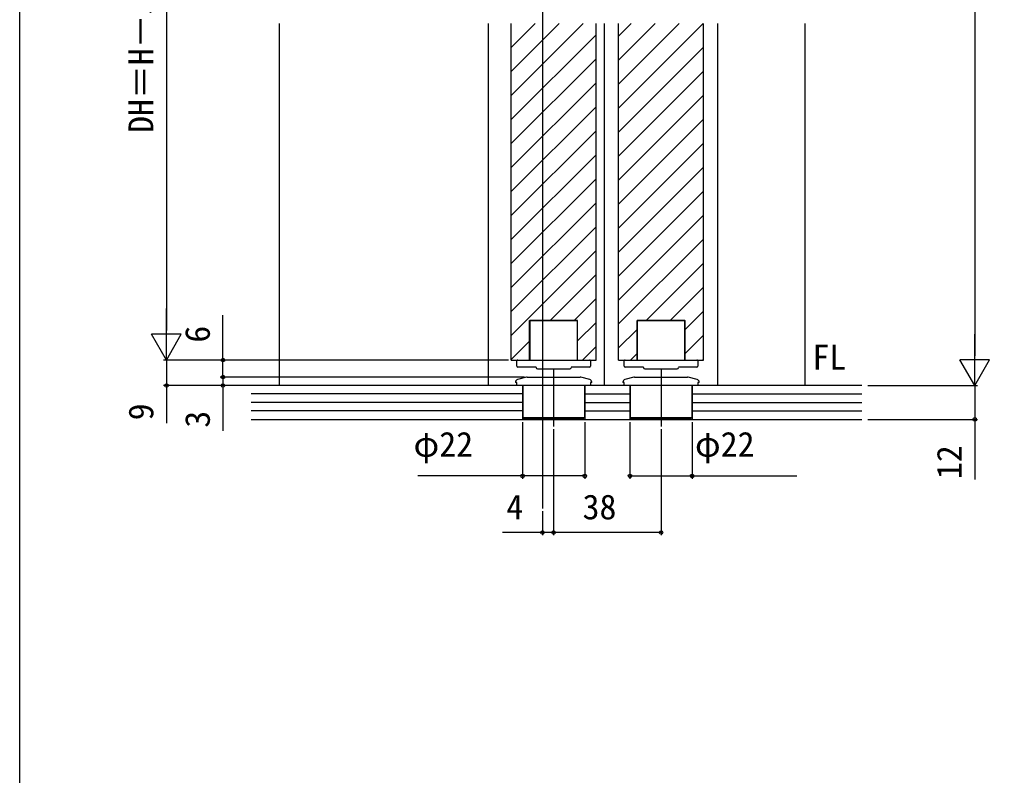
# Model space of a CAD drawing. Units: millimetres, scale not verified. Extents: x -525 to 525, y -783 to 779.
# Drawn here: x -525 to -181.7, y 10.7 to 278.2 of the extents above; entities that cross this region are included whole.
import ezdxf
from ezdxf.enums import TextEntityAlignment as Align

# ---------------------------------------------------------------- set-up
doc = ezdxf.new("R2010")
doc.units = ezdxf.units.MM
doc.header["$LTSCALE"] = 4
for name, color, linetype in [('0-2_USER1', 3, 'Continuous'), ('0-4_YKK_12', 2, 'Continuous'), ('0-5_YKK_13', 4, 'Continuous'), ('0-7_YKK_D', 6, 'Continuous'), ('0-8_YKK_ZWAK', 7, 'Continuous'), ('0-9_YSS_K', 3, 'Continuous')]:
    doc.layers.add(name, color=color, linetype=linetype)
doc.styles.add('ＭＳ ゴシック', font='')
doc.styles.get('ＭＳ ゴシック').set_extended_font_data('MS Gothic')

msp = doc.modelspace()

# ---------------------------------------------------------------- linework, layer by layer
at = {"layer": '0-4_YKK_12'}
for p, q in [((-339.974, 491.151), (-339.974, 105.198)), ((-432.974, 148.698), (-432.974, 276.7)), ((-358.974, 148.698), (-358.974, 276.7)), ((-350.974, 157.701), (-350.974, 276.7)), ((-350.974, 268.215), (-342.488, 276.7)), ((-350.974, 259.729), (-334.003, 276.7)), ((-350.974, 251.244), (-325.518, 276.7)), ((-320.974, 157.701), (-320.974, 276.7)), ((-317.974, 148.698), (-317.974, 276.7)), ((-312.974, 157.701), (-312.974, 276.7)), ((-312.974, 272.273), (-308.547, 276.7)), ((-312.974, 263.788), (-300.062, 276.7)), ((-312.974, 255.303), (-291.577, 276.7)), ((-312.974, 246.818), (-283.091, 276.7)), ((-282.974, 157.701), (-282.974, 276.7)), ((-277.974, 276.7), (-277.974, 148.698)), ((-246.974, 148.698), (-246.974, 276.7)), ((-350.974, 242.759), (-320.974, 272.759)), ((-312.974, 238.332), (-282.974, 268.332)), ((-350.974, 234.273), (-320.974, 264.273)), ((-312.974, 229.847), (-282.974, 259.847)), ((-350.974, 225.788), (-320.974, 255.788)), ((-312.974, 221.362), (-282.974, 251.362)), ((-350.974, 217.303), (-320.974, 247.303)), ((-312.974, 212.876), (-282.974, 242.876)), ((-350.974, 208.818), (-320.974, 238.818)), ((-312.974, 204.391), (-282.974, 234.391)), ((-350.974, 200.332), (-320.974, 230.332)), ((-312.974, 195.906), (-282.974, 225.906)), ((-350.974, 191.847), (-320.974, 221.847)), ((-312.974, 187.421), (-282.974, 217.421)), ((-350.974, 183.362), (-320.974, 213.362)), ((-312.974, 178.935), (-282.974, 208.935)), ((-350.974, 174.876), (-320.974, 204.876)), ((-312.974, 170.45), (-282.974, 200.45)), ((-350.974, 166.391), (-320.974, 196.391)), ((-303.237, 171.701), (-282.974, 191.965)), ((-337.178, 171.701), (-320.974, 187.906)), ((-294.752, 171.701), (-282.974, 183.479)), ((-328.693, 171.701), (-320.974, 179.421)), ((-344.474, 157.701), (-344.474, 171.701)), ((-344.474, 171.701), (-327.474, 171.701)), ((-327.474, 157.701), (-327.474, 171.701)), ((-306.474, 157.701), (-306.474, 171.701)), ((-306.474, 171.701), (-289.474, 171.701)), ((-289.474, 168.494), (-282.974, 174.994)), ((-289.474, 157.701), (-289.474, 171.701)), ((-327.474, 164.435), (-320.974, 170.935)), ((-312.974, 161.965), (-306.474, 168.465)), ((-289.474, 160.009), (-282.974, 166.509)), ((-350.974, 157.906), (-344.474, 164.406)), ((-325.722, 157.701), (-320.974, 162.45)), ((-308.752, 157.701), (-306.474, 159.979)), ((-283.296, 157.701), (-282.974, 158.024)), ((-350.974, 157.701), (-320.974, 157.701)), ((-312.974, 157.701), (-282.974, 157.701))]:
    msp.add_line(p, q, dxfattribs=at)
at = {"layer": '0-5_YKK_13'}
for p, q in [((-327.574, 171.701), (-344.374, 171.701)), ((-344.374, 171.701), (-344.374, 157.701)), ((-327.574, 157.701), (-327.574, 171.701)), ((-289.574, 171.701), (-306.374, 171.701)), ((-306.374, 171.701), (-306.374, 157.701)), ((-289.574, 157.701), (-289.574, 171.701)), ((-348.974, 157.037), (-348.974, 157.401)), ((-348.974, 157.001), (-348.974, 157.037)), ((-348.974, 156.406), (-348.974, 157.001)), ((-348.974, 155.501), (-348.974, 156.406)), ((-348.674, 157.701), (-347.974, 157.701)), ((-347.433, 155.201), (-348.674, 155.201)), ((-347.974, 157.701), (-344.374, 157.701)), ((-342.174, 155.201), (-347.433, 155.201)), ((-342.174, 155.068), (-342.174, 155.201)), ((-341.674, 154.568), (-330.274, 154.568)), ((-324.515, 155.201), (-329.774, 155.201)), ((-323.274, 155.201), (-324.515, 155.201)), ((-322.974, 157.401), (-322.974, 157.037)), ((-322.974, 156.406), (-322.974, 155.501)), ((-310.974, 157.037), (-310.974, 157.401)), ((-310.974, 157.001), (-310.974, 157.037)), ((-310.974, 156.406), (-310.974, 157.001)), ((-310.974, 155.501), (-310.974, 156.406)), ((-310.674, 157.701), (-309.974, 157.701)), ((-309.433, 155.201), (-310.674, 155.201)), ((-309.974, 157.701), (-306.374, 157.701)), ((-304.174, 155.201), (-309.433, 155.201)), ((-304.174, 155.068), (-304.174, 155.201)), ((-303.674, 154.568), (-292.274, 154.568)), ((-286.515, 155.201), (-291.774, 155.201)), ((-285.274, 155.201), (-286.515, 155.201)), ((-284.974, 157.401), (-284.974, 157.037)), ((-284.974, 156.406), (-284.974, 155.501)), ((-345.601, 151.664), (-348.732, 150.825)), ((-345.342, 151.698), (-326.605, 151.698)), ((-335.974, 154.198), (-335.974, 134.198)), ((-323.215, 150.825), (-326.346, 151.664)), ((-307.601, 151.664), (-310.732, 150.825)), ((-307.342, 151.698), (-288.605, 151.698)), ((-297.974, 154.198), (-297.974, 134.198)), ((-285.215, 150.825), (-288.346, 151.664)), ((-349.474, 149.859), (-349.474, 149.798)), ((-349.012, 149.798), (-349.474, 149.798)), ((-324.124, 148.698), (-347.824, 148.698)), ((-346.874, 148.698), (-346.874, 137.398)), ((-325.074, 148.698), (-325.074, 137.398)), ((-322.474, 149.798), (-322.474, 149.859)), ((-311.474, 149.859), (-311.474, 149.798)), ((-311.012, 149.798), (-311.474, 149.798)), ((-286.124, 148.698), (-309.824, 148.698)), ((-308.874, 148.698), (-308.874, 137.398)), ((-287.074, 148.698), (-287.074, 137.398)), ((-284.474, 149.798), (-284.474, 149.859)), ((-346.874, 137.398), (-346.374, 136.898)), ((-346.874, 137.398), (-325.074, 137.398)), ((-325.574, 136.898), (-325.074, 137.398)), ((-308.874, 137.398), (-308.374, 136.898)), ((-308.874, 137.398), (-287.074, 137.398)), ((-287.574, 136.898), (-287.074, 137.398)), ((-325.574, 136.898), (-346.374, 136.898)), ((-287.574, 136.898), (-308.374, 136.898))]:
    msp.add_line(p, q, dxfattribs=at)
for points in [[(-327.574, 157.701), (-323.974, 157.701), (-323.274, 157.701)], [(-322.974, 157.037), (-322.974, 157.001), (-322.974, 156.406)], [(-289.574, 157.701), (-285.974, 157.701), (-285.274, 157.701)], [(-284.974, 157.037), (-284.974, 157.001), (-284.974, 156.406)], [(-322.474, 149.798), (-322.935, 149.798), (-322.935, 148.698), (-349.012, 148.698), (-349.012, 149.798)], [(-284.474, 149.798), (-284.935, 149.798), (-284.935, 148.698), (-311.012, 148.698), (-311.012, 149.798)]]:
    msp.add_lwpolyline(points, dxfattribs=at)
for centre, radius, start, end in [((-348.674, 157.401), 0.3, 90, 180), ((-348.674, 155.501), 0.3, 180, 270), ((-341.674, 155.068), 0.5, 180, 270), ((-330.274, 155.068), 0.5, 270, 0), ((-323.274, 157.401), 0.3, 0, 90), ((-323.274, 155.501), 0.3, 270, 0), ((-310.674, 157.401), 0.3, 90, 180), ((-310.674, 155.501), 0.3, 180, 270), ((-303.674, 155.068), 0.5, 180, 270), ((-292.274, 155.068), 0.5, 270, 0), ((-285.274, 157.401), 0.3, 0, 90), ((-285.274, 155.501), 0.3, 270, 0), ((-345.342, 150.698), 1, 90, 105), ((-326.605, 150.698), 1, 75, 90), ((-307.342, 150.698), 1, 90, 105), ((-288.605, 150.698), 1, 75, 90), ((-348.474, 149.859), 1, 105, 180), ((-323.474, 149.859), 1, 0, 75), ((-310.474, 149.859), 1, 105, 180), ((-285.474, 149.859), 1, 0, 75)]:
    msp.add_arc(centre, radius, start, end, dxfattribs=at)
at = {"layer": '0-7_YKK_D'}
for p, q in [((-186.974, 438.198), (-186.974, 159.198)), ((-472.974, 394.199), (-472.974, 168.201)), ((-472.974, 157.701), (-472.974, 175.888)), ((-472.974, 157.701), (-478.224, 166.795)), ((-467.724, 166.795), (-478.224, 166.795)), ((-472.974, 157.701), (-467.724, 166.795)), ((-186.974, 148.698), (-186.974, 166.885)), ((-434.974, 157.701), (-473.974, 157.701)), ((-352.974, 157.701), (-473.974, 157.701)), ((-351.974, 157.701), (-453.974, 157.701)), ((-186.974, 148.698), (-192.224, 157.791)), ((-181.724, 157.791), (-192.224, 157.791)), ((-186.974, 148.698), (-181.724, 157.791)), ((-346.342, 151.698), (-453.974, 151.698)), ((-346.342, 151.698), (-453.974, 151.698)), ((-452.974, 151.698), (-452.974, 154.248)), ((-452.974, 151.698), (-452.974, 148.698)), ((-437.86, 148.698), (-473.974, 148.698)), ((-348, 148.698), (-453.974, 148.698)), ((-452.974, 148.698), (-452.974, 132.644)), ((-224.784, 148.698), (-185.974, 148.698)), ((-224.784, 148.698), (-185.974, 148.698)), ((-346.974, 135.698), (-346.974, 115.698)), ((-324.974, 135.698), (-324.974, 115.698)), ((-308.974, 135.698), (-308.974, 115.698)), ((-286.974, 135.698), (-286.974, 115.698)), ((-224.784, 136.698), (-185.974, 136.698)), ((-335.974, 133.198), (-335.974, 95.698)), ((-335.974, 133.198), (-335.974, 95.698)), ((-297.974, 133.198), (-297.974, 95.698)), ((-339.974, 104.198), (-339.974, 95.698)), ((-297.974, 96.698), (-335.974, 96.698))]:
    msp.add_line(p, q, dxfattribs=at)
for points in [[(-452.974, 151.698), (-452.974, 157.701), (-452.974, 173.619)], [(-472.974, 157.701), (-472.974, 148.698), (-472.974, 135.33)], [(-186.974, 148.698), (-186.974, 136.698), (-186.974, 115.421)], [(-324.974, 116.698), (-346.974, 116.698), (-384.001, 116.698)], [(-308.974, 116.698), (-286.974, 116.698), (-249.946, 116.698)], [(-335.974, 96.698), (-339.974, 96.698), (-354.092, 96.698)]]:
    msp.add_lwpolyline(points, dxfattribs=at)
for centre in [(-452.974, 157.701), (-452.974, 151.698), (-452.974, 151.698), (-472.974, 148.698), (-452.974, 148.698), (-186.974, 136.698), (-346.974, 116.698), (-324.974, 116.698), (-308.974, 116.698), (-286.974, 116.698), (-339.974, 96.698), (-335.974, 96.698), (-335.974, 96.698), (-297.974, 96.698)]:
    msp.add_circle(centre, 0.637, dxfattribs=at)
at = {"layer": '0-8_YKK_ZWAK'}
msp.add_line((-525, 746.7), (-525, -783.3), dxfattribs=at)
at = {"layer": '0-9_YSS_K'}
for p, q in [((-348.474, 148.698), (-442.974, 148.698)), ((-346.974, 148.698), (-346.974, 136.698)), ((-324.974, 148.698), (-324.974, 136.698)), ((-308.974, 148.698), (-324.974, 148.698)), ((-308.974, 148.698), (-308.974, 136.698)), ((-286.974, 148.698), (-286.974, 136.698)), ((-226.974, 148.698), (-286.974, 148.698)), ((-346.974, 145.698), (-442.974, 145.698)), ((-324.974, 145.698), (-308.974, 145.698)), ((-286.974, 145.698), (-226.974, 145.698)), ((-346.974, 142.698), (-442.974, 142.698)), ((-324.974, 142.698), (-308.974, 142.698)), ((-286.974, 142.698), (-226.974, 142.698)), ((-346.974, 139.698), (-442.974, 139.698)), ((-324.974, 139.698), (-308.974, 139.698)), ((-286.974, 139.698), (-226.974, 139.698)), ((-442.974, 136.698), (-226.974, 136.698))]:
    msp.add_line(p, q, dxfattribs=at)

# ---------------------------------------------------------------- texts
at = {"layer": '0-2_USER1', "style": 'ＭＳ ゴシック'}
msp.add_text('FL', height=8.798, dxfattribs=at).set_placement((-244.416, 151.698), align=Align.BOTTOM_LEFT)
at = {"layer": '0-7_YKK_D', "style": 'ＭＳ ゴシック'}
for s, p in [('DH＝H－53', (-474.974, 238.041)), ('6', (-454.974, 163.847)), ('9', (-474.974, 136.375)), ('3', (-454.974, 133.757)), ('12', (-188.974, 115.58))]:
    msp.add_text(s, height=8.798, rotation=90, dxfattribs=at).set_placement(p, align=Align.BOTTOM_LEFT)
for s, p in [('φ22', (-385.546, 120.88)), ('φ22', (-285.969, 120.88)), ('4', (-352.705, 98.698)), ('38', (-325.735, 98.698))]:
    msp.add_text(s, height=8.798, dxfattribs=at).set_placement(p, align=Align.BOTTOM_LEFT)

doc.saveas('drawing.dxf')
